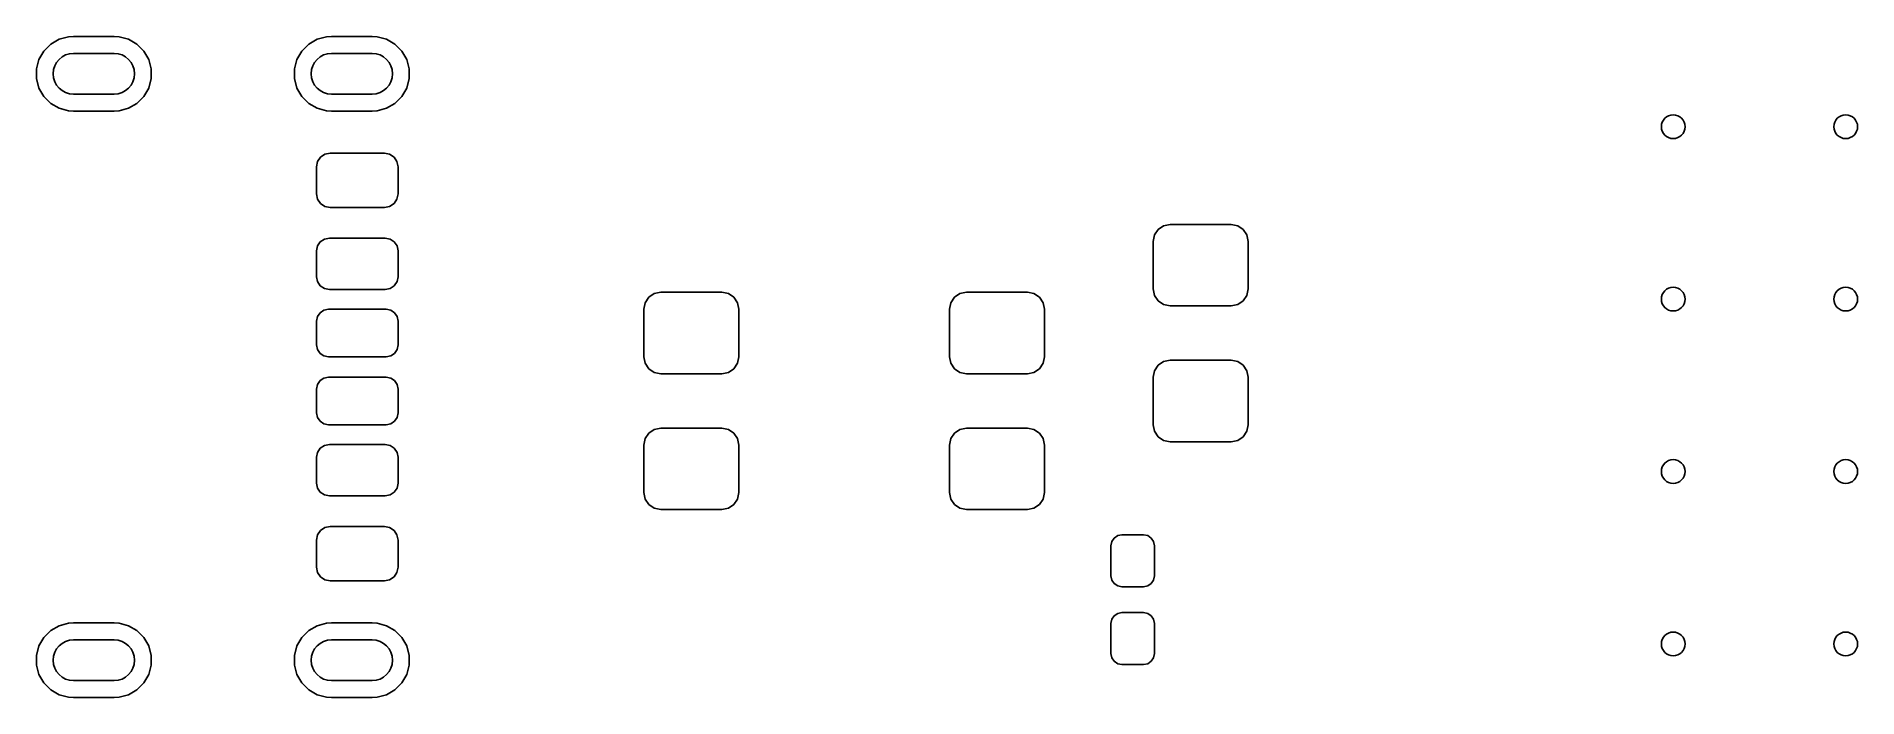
# Model space of a CAD drawing. Header units: millimetres. Extents: x 131.4 to 158.2, y -102.4 to -92.6.
import ezdxf

# ---------------------------------------------------------------- set-up
doc = ezdxf.new("R2010")
doc.units = ezdxf.units.MM
doc.layers.add('F.Paste', color=253, linetype='CONTINUOUS', true_color=0xb4a09a)

msp = doc.modelspace()

# ---------------------------------------------------------------- linework, layer by layer
at = {"layer": 'F.Paste', "linetype": 'CONTINUOUS'}
for p, q in [((131.463656, -92.845181), (131.565181, -92.743656)), ((131.565181, -92.743656), (131.689524, -92.671866)), ((131.689524, -92.671866), (131.828211, -92.634705)), ((131.828211, -92.634705), (131.9, -92.63)), ((131.9, -92.63), (132.5, -92.63)), ((132.5, -92.63), (132.571789, -92.634705)), ((132.571789, -92.634705), (132.710476, -92.671866)), ((132.710476, -92.671866), (132.834819, -92.743656)), ((132.834819, -92.743656), (132.936344, -92.845181)), ((135.263656, -92.845181), (135.365181, -92.743656)), ((135.365181, -92.743656), (135.489524, -92.671866)), ((135.489524, -92.671866), (135.628211, -92.634705)), ((135.628211, -92.634705), (135.7, -92.63)), ((135.7, -92.63), (136.3, -92.63)), ((136.3, -92.63), (136.371789, -92.634705)), ((136.371789, -92.634705), (136.510476, -92.671866)), ((136.510476, -92.671866), (136.634819, -92.743656)), ((136.634819, -92.743656), (136.736344, -92.845181)), ((131.354705, -93.108211), (131.391866, -92.969524)), ((131.391866, -92.969524), (131.463656, -92.845181)), ((132.5, -92.88), (131.9, -92.88)), ((132.936344, -92.845181), (133.008134, -92.969524)), ((133.008134, -92.969524), (133.045295, -93.108211)), ((135.154705, -93.108211), (135.191866, -92.969524)), ((135.191866, -92.969524), (135.263656, -92.845181)), ((136.3, -92.88), (135.7, -92.88)), ((136.736344, -92.845181), (136.808134, -92.969524)), ((136.808134, -92.969524), (136.845295, -93.108211)), ((131.354705, -93.251789), (131.354705, -93.108211)), ((131.391866, -93.390476), (131.354705, -93.251789)), ((133.045295, -93.251789), (133.008134, -93.390476)), ((133.045295, -93.108211), (133.045295, -93.251789)), ((135.154705, -93.251789), (135.154705, -93.108211)), ((135.191866, -93.390476), (135.154705, -93.251789)), ((136.845295, -93.251789), (136.808134, -93.390476)), ((136.845295, -93.108211), (136.845295, -93.251789)), ((131.463656, -93.514819), (131.391866, -93.390476)), ((131.565181, -93.616344), (131.463656, -93.514819)), ((131.9, -93.48), (132.5, -93.48)), ((132.936344, -93.514819), (132.834819, -93.616344)), ((133.008134, -93.390476), (132.936344, -93.514819)), ((135.263656, -93.514819), (135.191866, -93.390476)), ((135.365181, -93.616344), (135.263656, -93.514819)), ((135.7, -93.48), (136.3, -93.48)), ((136.736344, -93.514819), (136.634819, -93.616344)), ((136.808134, -93.390476), (136.736344, -93.514819)), ((131.689524, -93.688134), (131.565181, -93.616344)), ((131.828211, -93.725295), (131.689524, -93.688134)), ((131.9, -93.73), (131.828211, -93.725295)), ((132.5, -93.73), (131.9, -93.73)), ((132.571789, -93.725295), (132.5, -93.73)), ((132.710476, -93.688134), (132.571789, -93.725295)), ((132.834819, -93.616344), (132.710476, -93.688134)), ((135.489524, -93.688134), (135.365181, -93.616344)), ((135.628211, -93.725295), (135.489524, -93.688134)), ((135.7, -93.73), (135.628211, -93.725295)), ((136.3, -93.73), (135.7, -93.73)), ((136.371789, -93.725295), (136.3, -93.73)), ((136.510476, -93.688134), (136.371789, -93.725295)), ((136.634819, -93.616344), (136.510476, -93.688134)), ((135.538579, -94.408579), (135.603463, -94.365224)), ((135.603463, -94.365224), (135.68, -94.35)), ((135.68, -94.35), (136.48, -94.35)), ((136.48, -94.35), (136.556537, -94.365224)), ((136.556537, -94.365224), (136.621421, -94.408579)), ((135.48, -94.55), (135.495224, -94.473463)), ((135.48, -94.95), (135.48, -94.55)), ((135.495224, -94.473463), (135.538579, -94.408579)), ((136.621421, -94.408579), (136.664776, -94.473463)), ((136.664776, -94.473463), (136.68, -94.55)), ((136.68, -94.55), (136.68, -94.95)), ((135.495224, -95.026537), (135.48, -94.95)), ((135.538579, -95.091421), (135.495224, -95.026537)), ((135.603463, -95.134776), (135.538579, -95.091421)), ((135.68, -95.15), (135.603463, -95.134776)), ((136.48, -95.15), (135.68, -95.15)), ((136.556537, -95.134776), (136.48, -95.15)), ((136.621421, -95.091421), (136.556537, -95.134776)), ((136.664776, -95.026537), (136.621421, -95.091421)), ((136.68, -94.95), (136.664776, -95.026537)), ((147.81903, -95.554329), (147.873223, -95.473223)), ((147.873223, -95.473223), (147.954329, -95.41903)), ((147.954329, -95.41903), (148.05, -95.4)), ((148.05, -95.4), (148.95, -95.4)), ((148.95, -95.4), (149.045671, -95.41903)), ((149.045671, -95.41903), (149.126777, -95.473223)), ((149.126777, -95.473223), (149.18097, -95.554329)), ((135.48, -95.79), (135.494463, -95.71729)), ((135.494463, -95.71729), (135.53565, -95.65565)), ((135.53565, -95.65565), (135.59729, -95.614463)), ((135.59729, -95.614463), (135.67, -95.6)), ((135.67, -95.6), (136.49, -95.6)), ((136.49, -95.6), (136.56271, -95.614463)), ((136.56271, -95.614463), (136.62435, -95.65565)), ((136.62435, -95.65565), (136.665537, -95.71729)), ((136.665537, -95.71729), (136.68, -95.79)), ((147.8, -95.65), (147.81903, -95.554329)), ((147.8, -96.35), (147.8, -95.65)), ((149.18097, -95.554329), (149.2, -95.65)), ((149.2, -95.65), (149.2, -96.35)), ((135.48, -96.17), (135.48, -95.79)), ((136.68, -95.79), (136.68, -96.17)), ((135.494463, -96.24271), (135.48, -96.17)), ((135.53565, -96.30435), (135.494463, -96.24271)), ((136.665537, -96.24271), (136.62435, -96.30435)), ((136.68, -96.17), (136.665537, -96.24271)), ((135.59729, -96.345537), (135.53565, -96.30435)), ((135.67, -96.36), (135.59729, -96.345537)), ((136.49, -96.36), (135.67, -96.36)), ((136.56271, -96.345537), (136.49, -96.36)), ((136.62435, -96.30435), (136.56271, -96.345537)), ((140.31903, -96.554329), (140.373223, -96.473223)), ((140.373223, -96.473223), (140.454329, -96.41903)), ((140.454329, -96.41903), (140.55, -96.4)), ((140.55, -96.4), (141.45, -96.4)), ((141.45, -96.4), (141.545671, -96.41903)), ((141.545671, -96.41903), (141.626777, -96.473223)), ((141.626777, -96.473223), (141.68097, -96.554329)), ((144.81903, -96.554329), (144.873223, -96.473223)), ((144.873223, -96.473223), (144.954329, -96.41903)), ((144.954329, -96.41903), (145.05, -96.4)), ((145.05, -96.4), (145.95, -96.4)), ((145.95, -96.4), (146.045671, -96.41903)), ((146.045671, -96.41903), (146.126777, -96.473223)), ((146.126777, -96.473223), (146.18097, -96.554329)), ((147.81903, -96.445671), (147.8, -96.35)), ((147.873223, -96.526777), (147.81903, -96.445671)), ((147.954329, -96.58097), (147.873223, -96.526777)), ((149.126777, -96.526777), (149.045671, -96.58097)), ((149.18097, -96.445671), (149.126777, -96.526777)), ((149.2, -96.35), (149.18097, -96.445671)), ((135.48, -96.825), (135.493321, -96.75803)), ((135.493321, -96.75803), (135.531256, -96.701256)), ((135.531256, -96.701256), (135.58803, -96.663321)), ((135.58803, -96.663321), (135.655, -96.65)), ((135.655, -96.65), (136.505, -96.65)), ((136.505, -96.65), (136.57197, -96.663321)), ((136.57197, -96.663321), (136.628744, -96.701256)), ((136.628744, -96.701256), (136.666679, -96.75803)), ((136.666679, -96.75803), (136.68, -96.825)), ((140.3, -96.65), (140.31903, -96.554329)), ((140.3, -97.35), (140.3, -96.65)), ((141.68097, -96.554329), (141.7, -96.65)), ((141.7, -96.65), (141.7, -97.35)), ((144.8, -96.65), (144.81903, -96.554329)), ((144.8, -97.35), (144.8, -96.65)), ((146.18097, -96.554329), (146.2, -96.65)), ((146.2, -96.65), (146.2, -97.35)), ((148.05, -96.6), (147.954329, -96.58097)), ((148.95, -96.6), (148.05, -96.6)), ((149.045671, -96.58097), (148.95, -96.6)), ((135.48, -97.175), (135.48, -96.825)), ((136.68, -96.825), (136.68, -97.175)), ((135.493321, -97.24197), (135.48, -97.175)), ((135.531256, -97.298744), (135.493321, -97.24197)), ((135.58803, -97.336679), (135.531256, -97.298744)), ((135.655, -97.35), (135.58803, -97.336679)), ((136.505, -97.35), (135.655, -97.35)), ((136.57197, -97.336679), (136.505, -97.35)), ((136.628744, -97.298744), (136.57197, -97.336679)), ((136.666679, -97.24197), (136.628744, -97.298744)), ((136.68, -97.175), (136.666679, -97.24197)), ((140.31903, -97.445671), (140.3, -97.35)), ((141.7, -97.35), (141.68097, -97.445671)), ((144.81903, -97.445671), (144.8, -97.35)), ((146.2, -97.35), (146.18097, -97.445671)), ((140.373223, -97.526777), (140.31903, -97.445671)), ((140.454329, -97.58097), (140.373223, -97.526777)), ((140.55, -97.6), (140.454329, -97.58097)), ((141.45, -97.6), (140.55, -97.6)), ((141.545671, -97.58097), (141.45, -97.6)), ((141.626777, -97.526777), (141.545671, -97.58097)), ((141.68097, -97.445671), (141.626777, -97.526777)), ((144.873223, -97.526777), (144.81903, -97.445671)), ((144.954329, -97.58097), (144.873223, -97.526777)), ((145.05, -97.6), (144.954329, -97.58097)), ((145.95, -97.6), (145.05, -97.6)), ((146.045671, -97.58097), (145.95, -97.6)), ((146.126777, -97.526777), (146.045671, -97.58097)), ((146.18097, -97.445671), (146.126777, -97.526777)), ((147.8, -97.65), (147.81903, -97.554329)), ((147.81903, -97.554329), (147.873223, -97.473223)), ((147.873223, -97.473223), (147.954329, -97.41903)), ((147.954329, -97.41903), (148.05, -97.4)), ((148.05, -97.4), (148.95, -97.4)), ((148.95, -97.4), (149.045671, -97.41903)), ((149.045671, -97.41903), (149.126777, -97.473223)), ((149.126777, -97.473223), (149.18097, -97.554329)), ((149.18097, -97.554329), (149.2, -97.65)), ((135.48, -97.825), (135.493321, -97.75803)), ((135.48, -98.175), (135.48, -97.825)), ((135.493321, -97.75803), (135.531256, -97.701256)), ((135.531256, -97.701256), (135.58803, -97.663321)), ((135.58803, -97.663321), (135.655, -97.65)), ((135.655, -97.65), (136.505, -97.65)), ((136.505, -97.65), (136.57197, -97.663321)), ((136.57197, -97.663321), (136.628744, -97.701256)), ((136.628744, -97.701256), (136.666679, -97.75803)), ((136.666679, -97.75803), (136.68, -97.825)), ((136.68, -97.825), (136.68, -98.175)), ((147.8, -98.35), (147.8, -97.65)), ((149.2, -97.65), (149.2, -98.35)), ((135.493321, -98.24197), (135.48, -98.175)), ((135.531256, -98.298744), (135.493321, -98.24197)), ((135.58803, -98.336679), (135.531256, -98.298744)), ((135.655, -98.35), (135.58803, -98.336679)), ((136.505, -98.35), (135.655, -98.35)), ((136.57197, -98.336679), (136.505, -98.35)), ((136.628744, -98.298744), (136.57197, -98.336679)), ((136.666679, -98.24197), (136.628744, -98.298744)), ((136.68, -98.175), (136.666679, -98.24197)), ((140.373223, -98.473223), (140.454329, -98.41903)), ((140.454329, -98.41903), (140.55, -98.4)), ((140.55, -98.4), (141.45, -98.4)), ((141.45, -98.4), (141.545671, -98.41903)), ((141.545671, -98.41903), (141.626777, -98.473223)), ((144.873223, -98.473223), (144.954329, -98.41903)), ((144.954329, -98.41903), (145.05, -98.4)), ((145.05, -98.4), (145.95, -98.4)), ((145.95, -98.4), (146.045671, -98.41903)), ((146.045671, -98.41903), (146.126777, -98.473223)), ((147.81903, -98.445671), (147.8, -98.35)), ((149.2, -98.35), (149.18097, -98.445671)), ((135.494463, -98.75729), (135.53565, -98.69565)), ((135.53565, -98.69565), (135.59729, -98.654463)), ((135.59729, -98.654463), (135.67, -98.64)), ((135.67, -98.64), (136.49, -98.64)), ((136.49, -98.64), (136.56271, -98.654463)), ((136.56271, -98.654463), (136.62435, -98.69565)), ((136.62435, -98.69565), (136.665537, -98.75729)), ((140.3, -98.65), (140.31903, -98.554329)), ((140.3, -99.35), (140.3, -98.65)), ((140.31903, -98.554329), (140.373223, -98.473223)), ((141.626777, -98.473223), (141.68097, -98.554329)), ((141.68097, -98.554329), (141.7, -98.65)), ((141.7, -98.65), (141.7, -99.35)), ((144.8, -98.65), (144.81903, -98.554329)), ((144.8, -99.35), (144.8, -98.65)), ((144.81903, -98.554329), (144.873223, -98.473223)), ((146.126777, -98.473223), (146.18097, -98.554329)), ((146.18097, -98.554329), (146.2, -98.65)), ((146.2, -98.65), (146.2, -99.35)), ((147.873223, -98.526777), (147.81903, -98.445671)), ((147.954329, -98.58097), (147.873223, -98.526777)), ((148.05, -98.6), (147.954329, -98.58097)), ((148.95, -98.6), (148.05, -98.6)), ((149.045671, -98.58097), (148.95, -98.6)), ((149.126777, -98.526777), (149.045671, -98.58097)), ((149.18097, -98.445671), (149.126777, -98.526777)), ((135.48, -98.83), (135.494463, -98.75729)), ((135.48, -99.21), (135.48, -98.83)), ((136.665537, -98.75729), (136.68, -98.83)), ((136.68, -98.83), (136.68, -99.21)), ((135.494463, -99.28271), (135.48, -99.21)), ((136.68, -99.21), (136.665537, -99.28271)), ((135.53565, -99.34435), (135.494463, -99.28271)), ((135.59729, -99.385537), (135.53565, -99.34435)), ((135.67, -99.4), (135.59729, -99.385537)), ((136.49, -99.4), (135.67, -99.4)), ((136.56271, -99.385537), (136.49, -99.4)), ((136.62435, -99.34435), (136.56271, -99.385537)), ((136.665537, -99.28271), (136.62435, -99.34435)), ((140.31903, -99.445671), (140.3, -99.35)), ((140.373223, -99.526777), (140.31903, -99.445671)), ((141.68097, -99.445671), (141.626777, -99.526777)), ((141.7, -99.35), (141.68097, -99.445671)), ((144.81903, -99.445671), (144.8, -99.35)), ((144.873223, -99.526777), (144.81903, -99.445671)), ((146.18097, -99.445671), (146.126777, -99.526777)), ((146.2, -99.35), (146.18097, -99.445671)), ((140.454329, -99.58097), (140.373223, -99.526777)), ((140.55, -99.6), (140.454329, -99.58097)), ((141.45, -99.6), (140.55, -99.6)), ((141.545671, -99.58097), (141.45, -99.6)), ((141.626777, -99.526777), (141.545671, -99.58097)), ((144.954329, -99.58097), (144.873223, -99.526777)), ((145.05, -99.6), (144.954329, -99.58097)), ((145.95, -99.6), (145.05, -99.6)), ((146.045671, -99.58097), (145.95, -99.6)), ((146.126777, -99.526777), (146.045671, -99.58097)), ((135.48, -100.05), (135.495224, -99.973463)), ((135.495224, -99.973463), (135.538579, -99.908579)), ((135.538579, -99.908579), (135.603463, -99.865224)), ((135.603463, -99.865224), (135.68, -99.85)), ((135.68, -99.85), (136.48, -99.85)), ((136.48, -99.85), (136.556537, -99.865224)), ((136.556537, -99.865224), (136.621421, -99.908579)), ((136.621421, -99.908579), (136.664776, -99.973463)), ((136.664776, -99.973463), (136.68, -100.05)), ((147.192179, -100.071271), (147.226863, -100.019363)), ((147.226863, -100.019363), (147.278771, -99.984679)), ((147.278771, -99.984679), (147.34, -99.9725)), ((147.34, -99.9725), (147.66, -99.9725)), ((147.66, -99.9725), (147.721229, -99.984679)), ((147.721229, -99.984679), (147.773137, -100.019363)), ((147.773137, -100.019363), (147.807821, -100.071271)), ((135.48, -100.45), (135.48, -100.05)), ((136.68, -100.05), (136.68, -100.45)), ((147.18, -100.1325), (147.192179, -100.071271)), ((147.18, -100.5775), (147.18, -100.1325)), ((147.807821, -100.071271), (147.82, -100.1325)), ((147.82, -100.1325), (147.82, -100.5775)), ((135.495224, -100.526537), (135.48, -100.45)), ((135.538579, -100.591421), (135.495224, -100.526537)), ((136.664776, -100.526537), (136.621421, -100.591421)), ((136.68, -100.45), (136.664776, -100.526537)), ((135.603463, -100.634776), (135.538579, -100.591421)), ((135.68, -100.65), (135.603463, -100.634776)), ((136.48, -100.65), (135.68, -100.65)), ((136.556537, -100.634776), (136.48, -100.65)), ((136.621421, -100.591421), (136.556537, -100.634776)), ((147.192179, -100.638729), (147.18, -100.5775)), ((147.226863, -100.690637), (147.192179, -100.638729)), ((147.278771, -100.725321), (147.226863, -100.690637)), ((147.34, -100.7375), (147.278771, -100.725321)), ((147.66, -100.7375), (147.34, -100.7375)), ((147.721229, -100.725321), (147.66, -100.7375)), ((147.773137, -100.690637), (147.721229, -100.725321)), ((147.807821, -100.638729), (147.773137, -100.690637)), ((147.82, -100.5775), (147.807821, -100.638729)), ((131.565181, -101.383656), (131.689524, -101.311866)), ((131.689524, -101.311866), (131.828211, -101.274705)), ((131.828211, -101.274705), (131.9, -101.27)), ((131.9, -101.27), (132.5, -101.27)), ((132.5, -101.27), (132.571789, -101.274705)), ((132.571789, -101.274705), (132.710476, -101.311866)), ((132.710476, -101.311866), (132.834819, -101.383656)), ((135.365181, -101.383656), (135.489524, -101.311866)), ((135.489524, -101.311866), (135.628211, -101.274705)), ((135.628211, -101.274705), (135.7, -101.27)), ((135.7, -101.27), (136.3, -101.27)), ((136.3, -101.27), (136.371789, -101.274705)), ((136.371789, -101.274705), (136.510476, -101.311866)), ((136.510476, -101.311866), (136.634819, -101.383656)), ((147.18, -101.2775), (147.192179, -101.216271)), ((147.18, -101.7225), (147.18, -101.2775)), ((147.192179, -101.216271), (147.226863, -101.164363)), ((147.226863, -101.164363), (147.278771, -101.129679)), ((147.278771, -101.129679), (147.34, -101.1175)), ((147.34, -101.1175), (147.66, -101.1175)), ((147.66, -101.1175), (147.721229, -101.129679)), ((147.721229, -101.129679), (147.773137, -101.164363)), ((147.773137, -101.164363), (147.807821, -101.216271)), ((147.807821, -101.216271), (147.82, -101.2775)), ((147.82, -101.2775), (147.82, -101.7225)), ((131.354705, -101.748211), (131.391866, -101.609524)), ((131.391866, -101.609524), (131.463656, -101.485181)), ((131.463656, -101.485181), (131.565181, -101.383656)), ((132.5, -101.52), (131.9, -101.52)), ((132.834819, -101.383656), (132.936344, -101.485181)), ((132.936344, -101.485181), (133.008134, -101.609524)), ((133.008134, -101.609524), (133.045295, -101.748211)), ((135.154705, -101.748211), (135.191866, -101.609524)), ((135.191866, -101.609524), (135.263656, -101.485181)), ((135.263656, -101.485181), (135.365181, -101.383656)), ((136.3, -101.52), (135.7, -101.52)), ((136.634819, -101.383656), (136.736344, -101.485181)), ((136.736344, -101.485181), (136.808134, -101.609524)), ((136.808134, -101.609524), (136.845295, -101.748211)), ((131.354705, -101.891789), (131.354705, -101.748211)), ((131.391866, -102.030476), (131.354705, -101.891789)), ((133.045295, -101.891789), (133.008134, -102.030476)), ((133.045295, -101.748211), (133.045295, -101.891789)), ((135.154705, -101.891789), (135.154705, -101.748211)), ((135.191866, -102.030476), (135.154705, -101.891789)), ((136.845295, -101.891789), (136.808134, -102.030476)), ((136.845295, -101.748211), (136.845295, -101.891789)), ((147.192179, -101.783729), (147.18, -101.7225)), ((147.226863, -101.835637), (147.192179, -101.783729)), ((147.278771, -101.870321), (147.226863, -101.835637)), ((147.34, -101.8825), (147.278771, -101.870321)), ((147.66, -101.8825), (147.34, -101.8825)), ((147.721229, -101.870321), (147.66, -101.8825)), ((147.773137, -101.835637), (147.721229, -101.870321)), ((147.807821, -101.783729), (147.773137, -101.835637)), ((147.82, -101.7225), (147.807821, -101.783729)), ((131.463656, -102.154819), (131.391866, -102.030476)), ((131.565181, -102.256344), (131.463656, -102.154819)), ((131.9, -102.12), (132.5, -102.12)), ((132.936344, -102.154819), (132.834819, -102.256344)), ((133.008134, -102.030476), (132.936344, -102.154819)), ((135.263656, -102.154819), (135.191866, -102.030476)), ((135.365181, -102.256344), (135.263656, -102.154819)), ((135.7, -102.12), (136.3, -102.12)), ((136.736344, -102.154819), (136.634819, -102.256344)), ((136.808134, -102.030476), (136.736344, -102.154819)), ((131.689524, -102.328134), (131.565181, -102.256344)), ((131.828211, -102.365295), (131.689524, -102.328134)), ((131.9, -102.37), (131.828211, -102.365295)), ((132.5, -102.37), (131.9, -102.37)), ((132.571789, -102.365295), (132.5, -102.37)), ((132.710476, -102.328134), (132.571789, -102.365295)), ((132.834819, -102.256344), (132.710476, -102.328134)), ((135.489524, -102.328134), (135.365181, -102.256344)), ((135.628211, -102.365295), (135.489524, -102.328134)), ((135.7, -102.37), (135.628211, -102.365295)), ((136.3, -102.37), (135.7, -102.37)), ((136.371789, -102.365295), (136.3, -102.37)), ((136.510476, -102.328134), (136.371789, -102.365295)), ((136.634819, -102.256344), (136.510476, -102.328134))]:
    msp.add_line(p, q, dxfattribs=at)
at = {"layer": 'F.Paste'}
for centre in [(155.46, -93.96), (158, -93.96), (155.46, -96.5), (158, -96.5), (155.46, -99.04), (158, -99.04), (155.46, -101.58), (158, -101.58)]:
    msp.add_circle(centre, 0.175, dxfattribs=at)
for centre, start, end in [((131.9, -93.18), 90, 270), ((132.5, -93.18), 270, 450), ((135.7, -93.18), 90, 270), ((136.3, -93.18), 270, 450), ((131.9, -101.82), 90, 270), ((132.5, -101.82), 270, 450), ((135.7, -101.82), 90, 270), ((136.3, -101.82), 270, 450)]:
    msp.add_arc(centre, 0.3, start, end, dxfattribs=at)

doc.saveas('drawing.dxf')
